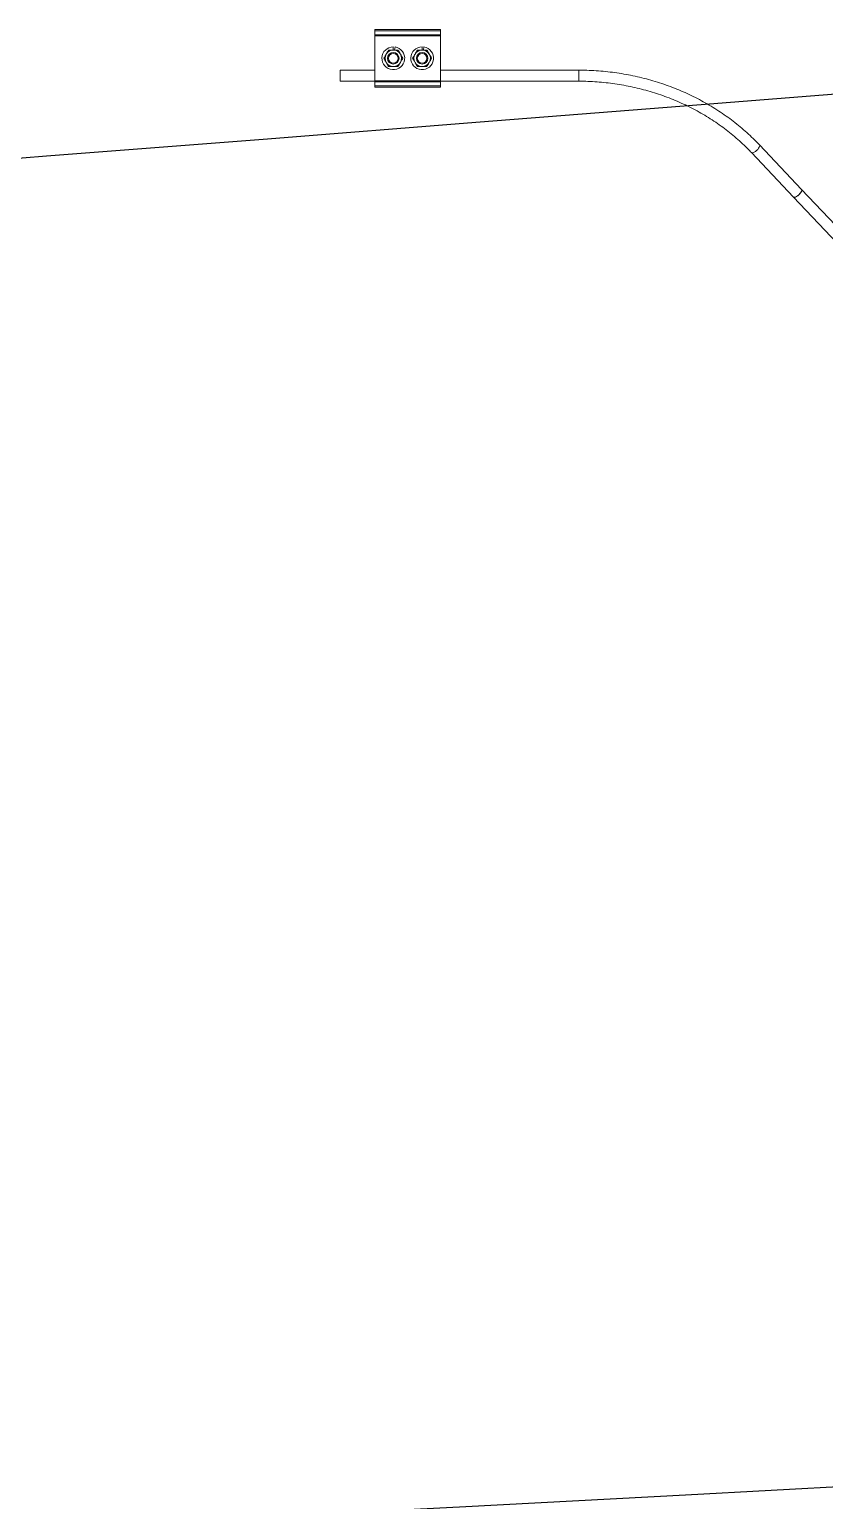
# Model space of a CAD drawing. Header units: millimetres. Extents: x 1587714 to 3094800, y -694377 to -413614.
# Drawn here: x 2105058 to 2105747, y -550197 to -548922 of the extents above; entities that cross this region are included whole.
import ezdxf

# ---------------------------------------------------------------- set-up
doc = ezdxf.new("R2010")
doc.units = ezdxf.units.MM

# ---------------------------------------------------------------- blocks, each defined once
blk = doc.blocks.new('poste ALINEACIÓN vista 1')
at = {"color": 7, "linetype": 'Continuous', "lineweight": 15}
for p, q in [((-973.695, 9823.5167), (-1030.695, 9823.5167)), ((-1030.695, 9823.4957), (-1030.695, 9823.5167)), ((-1030.695, 9823.4957), (-973.695, 9823.4957)), ((-1030.695, 9822.3389), (-1030.695, 9823.4957)), ((-1030.695, 9822.3389), (-973.695, 9822.3389)), ((-1030.695, 9818.8599), (-1030.695, 9822.3389)), ((-1030.695, 9818.8599), (-973.695, 9818.8599)), ((-1030.695, 9818.3173), (-1030.695, 9818.8599)), ((-973.695, 9823.4957), (-973.695, 9823.5167)), ((-973.695, 9822.3389), (-973.695, 9823.4957)), ((-973.695, 9818.8599), (-973.695, 9822.3389)), ((-973.695, 9818.3173), (-973.695, 9818.8599)), ((-1030.695, 9779.0889), (-1030.695, 9817.9454)), ((-1030.695, 9817.9454), (-973.695, 9817.9454)), ((-1014.695, 9805.6544), (-1014.695, 9808.4105)), ((-1013.5645, 9805.6544), (-1013.1473, 9808.2885)), ((-989.695, 9805.6544), (-989.695, 9808.4105)), ((-988.5646, 9805.6544), (-988.1473, 9808.2885)), ((-973.695, 9779.0889), (-973.695, 9817.9454)), ((-1030.695, 9788.2136), (-1060.695, 9788.2136)), ((-1060.695, 9788.2136), (-1060.695, 9781.1955)), ((-1060.695, 9781.1955), (-1060.695, 9778.6139)), ((-853.9565, 9788.2136), (-973.695, 9788.2136)), ((-1060.695, 9778.6139), (-853.9565, 9778.6139)), ((-1030.695, 9779.0889), (-973.695, 9779.0889)), ((-1030.695, 9778.1743), (-1030.695, 9778.6139)), ((-1030.695, 9778.1743), (-973.695, 9778.1743)), ((-1030.695, 9774.6953), (-1030.695, 9778.1743)), ((-1030.695, 9774.6953), (-973.695, 9774.6953)), ((-1030.695, 9773.5385), (-1030.695, 9774.6953)), ((-1030.695, 9773.5385), (-973.695, 9773.5385)), ((-1030.695, 9773.5175), (-1030.695, 9773.5385)), ((-1030.695, 9773.5175), (-973.695, 9773.5175)), ((-973.695, 9778.1743), (-973.695, 9778.6139)), ((-973.695, 9774.6953), (-973.695, 9778.1743)), ((-973.695, 9773.5385), (-973.695, 9774.6953)), ((-973.695, 9773.5175), (-973.695, 9773.5385)), ((-704.2343, 9716.7586), (-667.7635, 9678.213)), ((-660.7902, 9684.8115), (-697.2611, 9723.3561)), ((-667.7635, 9678.213), (-448.7136, 9446.7047)), ((-441.7403, 9453.3032), (-660.7902, 9684.8115))]:
    blk.add_line(p, q, dxfattribs=at)
at = {"color": 8, "linetype": 'Continuous', "lineweight": 15}
for p, q in [((-853.9565, 9788.2136), (-853.9565, 9781.1955)), ((-853.9565, 9781.1955), (-853.9565, 9778.6139))]:
    blk.add_line(p, q, dxfattribs=at)
at = {"color": 8, "linetype": 'Continuous', "lineweight": 15, "flags": 128}
for points in [[(-700.7477, 9717.8391), (-701.7397, 9717.183), (-702.6581, 9716.7405), (-703.4349, 9716.5431), (-704.0125, 9716.607), (-704.2336, 9716.7577)], [(-697.2608, 9723.3561), (-697.0793, 9722.9384), (-697.1476, 9722.2852), (-697.4829, 9721.4659), (-698.0603, 9720.5428), (-698.8371, 9719.5834), (-699.7556, 9718.6593), (-700.7477, 9717.8391)]]:
    blk.add_lwpolyline(points, dxfattribs=at)
at = {"color": 7, "linetype": 'Continuous', "lineweight": 15, "flags": 128}
for points in [[(-667.7635, 9678.213), (-667.4667, 9678.0347), (-666.855, 9678.0118), (-666.052, 9678.2483), (-665.1174, 9678.727), (-664.1205, 9679.4127), (-663.1351, 9680.2529), (-662.2344, 9681.1875), (-661.4853, 9682.146), (-660.9431, 9683.0567), (-660.6482, 9683.854)], [(-664.2769, 9679.2945), (-665.2689, 9678.6383), (-666.1874, 9678.1949), (-666.9642, 9677.9984), (-667.5416, 9678.0623), (-667.7635, 9678.213)], [(-660.7902, 9684.8115), (-660.6084, 9684.3938), (-660.6768, 9683.7395), (-661.0121, 9682.9213), (-661.5896, 9681.9981), (-662.3663, 9681.0387), (-663.2849, 9680.1146), (-664.2769, 9679.2945)], [(-660.6482, 9683.854), (-660.6224, 9684.4767), (-660.7902, 9684.8115)]]:
    blk.add_lwpolyline(points, dxfattribs=at)
at = {"color": 7, "linetype": 'Continuous', "lineweight": 15}
for centre, radius in [((-1014.695, 9798.5171), 5), ((-1014.695, 9798.5171), 4.172), ((-989.695, 9798.5171), 5), ((-989.695, 9798.5171), 4.172)]:
    blk.add_circle(centre, radius, dxfattribs=at)
for centre, radius, start, end in [((-1014.695, 9798.5171), 9.8933, 90, 81), ((-1014.695, 9798.5171), 7.1374, 90, 150), ((-1014.695, 9798.5171), 7.1374, 30, 90), ((-989.695, 9798.5171), 9.8933, 90, 81), ((-989.695, 9798.5171), 7.1374, 90, 150), ((-989.695, 9798.5171), 7.1374, 30, 90), ((-1014.695, 9798.5171), 7.1374, 150, 210), ((-1014.695, 9798.5171), 7.1374, 210, 270), ((-1014.695, 9798.5171), 7.1374, 270, 330), ((-1014.695, 9798.5171), 7.1374, 330, 30), ((-989.695, 9798.5171), 7.1374, 150, 210), ((-989.695, 9798.5171), 7.1374, 210, 270), ((-989.695, 9798.5171), 7.1374, 270, 330), ((-989.695, 9798.5171), 7.1374, 330, 30)]:
    blk.add_arc(centre, radius, start, end, dxfattribs=at)
for points, knots in [([(-1020.8761, 9802.0858), (-1020.6888, 9802.4101), (-1019.9913, 9803.618), (-1019.3124, 9804.7941), (-1018.8158, 9805.6544)], [0, 0, 0, 0, 0.268559603, 1, 1, 1, 1]), ([(-1014.695, 9805.6544), (-1014.7927, 9805.6544), (-1016.1843, 9805.6544), (-1017.5479, 9805.6544), (-1018.8158, 9805.6544)], [0, 0, 0, 0, 0.070222158, 1, 1, 1, 1]), ([(-1010.5742, 9805.6544), (-1011.2434, 9805.6544), (-1012.5942, 9805.6544), (-1013.9905, 9805.6544), (-1014.695, 9805.6544)], [0, 0, 0, 0, 0.495462398, 1, 1, 1, 1]), ([(-1008.5139, 9802.0858), (-1008.5627, 9802.1704), (-1009.2587, 9803.3753), (-1009.9404, 9804.5563), (-1010.5742, 9805.6544)], [0, 0, 0, 0, 0.070207396, 1, 1, 1, 1]), ([(-995.8761, 9802.0858), (-995.6888, 9802.4101), (-994.9913, 9803.618), (-994.3123, 9804.7941), (-993.8157, 9805.6544)], [0, 0, 0, 0, 0.268555844, 1, 1, 1, 1]), ([(-989.695, 9805.6544), (-989.7927, 9805.6544), (-991.1843, 9805.6544), (-992.5479, 9805.6544), (-993.8157, 9805.6544)], [0, 0, 0, 0, 0.070224137, 1, 1, 1, 1]), ([(-985.5742, 9805.6544), (-986.2434, 9805.6544), (-987.5942, 9805.6544), (-988.9905, 9805.6544), (-989.695, 9805.6544)], [0, 0, 0, 0, 0.495462398, 1, 1, 1, 1]), ([(-983.5138, 9802.0858), (-983.5626, 9802.1704), (-984.2586, 9803.3754), (-984.9403, 9804.5563), (-985.5742, 9805.6544)], [0, 0, 0, 0, 0.070206407, 1, 1, 1, 1]), ([(-1022.9365, 9798.5171), (-1022.7636, 9798.8168), (-1022.0923, 9799.9803), (-1021.3943, 9801.1887), (-1020.8761, 9802.0858)], [0, 0, 0, 0, 0.257621046, 1, 1, 1, 1]), ([(-1022.9365, 9798.5171), (-1022.6019, 9797.9377), (-1021.9264, 9796.768), (-1021.2284, 9795.5587), (-1020.8761, 9794.9485)], [0, 0, 0, 0, 0.495398571, 1, 1, 1, 1]), ([(-1020.8761, 9794.9485), (-1020.8273, 9794.8639), (-1020.1318, 9793.6586), (-1019.4499, 9792.4778), (-1018.8158, 9791.3798)], [0, 0, 0, 0, 0.070193128, 1, 1, 1, 1]), ([(-1010.5742, 9791.3798), (-1010.4012, 9791.6795), (-1009.73, 9792.843), (-1009.032, 9794.0514), (-1008.5139, 9794.9485)], [0, 0, 0, 0, 0.257624697, 1, 1, 1, 1]), ([(-1006.4535, 9798.5171), (-1006.7881, 9799.0966), (-1007.4636, 9800.2662), (-1008.1617, 9801.4755), (-1008.5139, 9802.0858)], [0, 0, 0, 0, 0.495398571, 1, 1, 1, 1]), ([(-1008.5139, 9794.9485), (-1008.3265, 9795.2728), (-1007.6288, 9796.4806), (-1006.95, 9797.6568), (-1006.4535, 9798.5171)], [0, 0, 0, 0, 0.268570028, 1, 1, 1, 1]), ([(-997.9366, 9798.5171), (-997.7636, 9798.8168), (-997.0923, 9799.9803), (-996.3943, 9801.1887), (-995.8761, 9802.0858)], [0, 0, 0, 0, 0.257621046, 1, 1, 1, 1]), ([(-997.9366, 9798.5171), (-997.6019, 9797.9377), (-996.9264, 9796.768), (-996.2284, 9795.5587), (-995.8761, 9794.9485)], [0, 0, 0, 0, 0.495398571, 1, 1, 1, 1]), ([(-995.8761, 9794.9485), (-995.8273, 9794.8639), (-995.1313, 9793.6589), (-994.4496, 9792.4779), (-993.8157, 9791.3798)], [0, 0, 0, 0, 0.070206407, 1, 1, 1, 1]), ([(-985.5742, 9791.3798), (-985.4013, 9791.6795), (-984.73, 9792.843), (-984.032, 9794.0514), (-983.5138, 9794.9485)], [0, 0, 0, 0, 0.257621046, 1, 1, 1, 1]), ([(-981.4535, 9798.5171), (-981.7881, 9799.0966), (-982.4635, 9800.2663), (-983.1616, 9801.4755), (-983.5138, 9802.0858)], [0, 0, 0, 0, 0.495391557, 1, 1, 1, 1]), ([(-983.5138, 9794.9485), (-983.3265, 9795.2728), (-982.6289, 9796.4807), (-981.9501, 9797.6568), (-981.4535, 9798.5171)], [0, 0, 0, 0, 0.268559603, 1, 1, 1, 1]), ([(-1018.8158, 9791.3798), (-1018.1466, 9791.3798), (-1016.7958, 9791.3798), (-1015.3995, 9791.3798), (-1014.695, 9791.3798)], [0, 0, 0, 0, 0.495462398, 1, 1, 1, 1]), ([(-1014.695, 9791.3798), (-1014.5973, 9791.3798), (-1013.2057, 9791.3798), (-1011.8421, 9791.3798), (-1010.5742, 9791.3798)], [0, 0, 0, 0, 0.070222158, 1, 1, 1, 1]), ([(-993.8157, 9791.3798), (-993.1465, 9791.3798), (-991.7958, 9791.3798), (-990.3995, 9791.3798), (-989.695, 9791.3798)], [0, 0, 0, 0, 0.495448374, 1, 1, 1, 1]), ([(-989.695, 9791.3798), (-989.5973, 9791.3798), (-988.2058, 9791.3798), (-986.8421, 9791.3798), (-985.5742, 9791.3798)], [0, 0, 0, 0, 0.070222158, 1, 1, 1, 1]), ([(-697.2611, 9723.3561), (-698.1873, 9724.3228), (-700.854, 9727.1058), (-705.4448, 9731.5622), (-711.1011, 9736.656), (-716.9803, 9741.5474), (-723.0712, 9746.2292), (-729.3645, 9750.6945), (-735.8506, 9754.9363), (-742.5182, 9758.9499), (-749.3594, 9762.725), (-756.3615, 9766.2595), (-763.5145, 9769.5467), (-770.8074, 9772.5811), (-778.2289, 9775.3579), (-785.7673, 9777.8733), (-793.4111, 9780.1237), (-801.1485, 9782.1048), (-808.9674, 9783.8144), (-816.856, 9785.249), (-824.8019, 9786.4068), (-832.7929, 9787.2875), (-840.8167, 9787.8828), (-847.8765, 9788.1736), (-852.2582, 9788.2024), (-853.9565, 9788.2136)], [0, 0, 0, 0, 0.023988311, 0.069059181, 0.114133354, 0.159218726, 0.204308256, 0.249403563, 0.294504727, 0.339613677, 0.384723147, 0.429838552, 0.474959236, 0.520082561, 0.565207832, 0.610336438, 0.655467286, 0.700600858, 0.745735371, 0.790871859, 0.836009833, 0.881149535, 0.926289529, 0.971429947, 1, 1, 1, 1]), ([(-853.9565, 9778.6139), (-852.5921, 9778.6062), (-848.6128, 9778.5836), (-842.0222, 9778.3361), (-834.2015, 9777.7744), (-826.4125, 9776.9339), (-818.6683, 9775.8166), (-810.9812, 9774.426), (-803.3637, 9772.763), (-795.8277, 9770.8318), (-788.3865, 9768.6322), (-781.0505, 9766.1727), (-773.8332, 9763.4526), (-766.745, 9760.4793), (-759.7978, 9757.257), (-753.0028, 9753.7902), (-746.3707, 9750.0854), (-739.9131, 9746.1471), (-733.6385, 9741.9846), (-727.5593, 9737.6009), (-721.6838, 9733.0057), (-716.0205, 9728.207), (-710.6783, 9723.2949), (-706.7919, 9719.4423), (-704.7151, 9717.2631), (-704.2343, 9716.7586)], [0, 0, 0, 0, 0.0239769791, 0.0699273336, 0.1158796177, 0.1618312285, 0.2077835995, 0.2537361065, 0.2996886461, 0.3456420539, 0.391597906, 0.4375527745, 0.4835115711, 0.5294713282, 0.5754328595, 0.6213976104, 0.6673662413, 0.7133385881, 0.7593132027, 0.8052952962, 0.8512810913, 0.897270351, 0.9432705677, 0.9868678042, 1, 1, 1, 1])]:
    blk.add_open_spline(points, degree=3, knots=knots, dxfattribs=at)

msp = doc.modelspace()

# ---------------------------------------------------------------- linework, layer by layer
at = {"color": 4}
msp.add_arc((2076163.0034, -177327.3204), 372826.9307, 267.236281516, 274.650016118, dxfattribs=at)
at = {"color": 5}
msp.add_arc((2085369.8717, -169420.2558), 381310.2921, 265.828976344, 273.159748526, dxfattribs=at)

# ---------------------------------------------------------------- block references
msp.add_blockref('poste ALINEACIÓN vista 1', (2106387.7201, -558745.6049))

doc.saveas('drawing.dxf')
